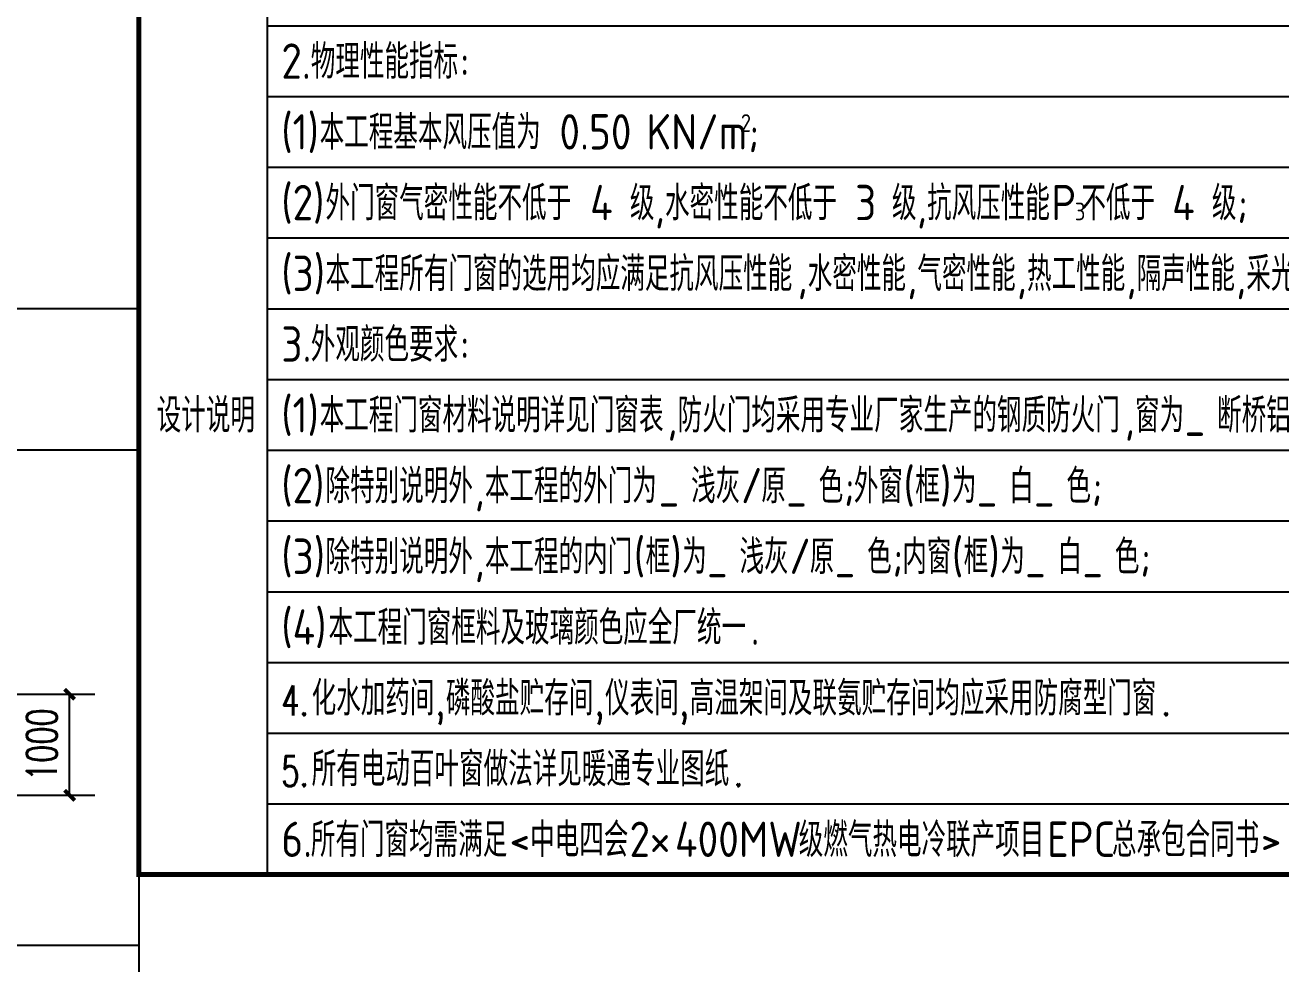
# Model space of a CAD drawing. Extents: x -59142 to 322364, y -122476 to 91021.
# Drawn here: x 104424 to 116850, y -45823 to -36533 of the extents above; entities that cross this region are included whole.
import ezdxf

# ---------------------------------------------------------------- set-up
doc = ezdxf.new("R2010")
doc.units = 0
doc.header["$LTSCALE"] = 1000
doc.header["$MEASUREMENT"] = 0
for name, color, linetype in [('PUB_DIM', 3, 'Continuous'), ('PUB_TAB', 7, 'Continuous'), ('WALL', 255, 'Continuous')]:
    doc.layers.add(name, color=color, linetype=linetype)
doc.styles.add('_TCH_DIM_T3', font='SIMPLEX', dxfattribs={"width": 0.705882, "bigfont": 'GBCBIG'})
doc.styles.add('_TCH_WDTABLE', font='SIMPLEX', dxfattribs={"bigfont": 'GBCBIG'})
doc.styles.get("Standard").update_dxf_attribs({"font": 'gbenor.shx', "bigfont": 'gbcbig.shx'})
doc.dimstyles.new('_TCH_ARCH&&100', dxfattribs={"dimtxt": 297.5, "dimasz": 100, "dimexe": 250, "dimexo": 300, "dimgap": 126.25, "dimtad": 1, "dimdec": 0, "dimzin": 0, "dimdsep": 46, "dimtxsty": '_TCH_DIM_T3', "dimblk": 'ARCHTICK', "dimcen": 0.09, "dimazin": 2, "dimtfac": 1, "dimtdec": 0, "dimtix": 1, "dimtmove": 2, "dimatfit": 3, "dimfxl": 1, "dimtolj": 1, "dimtzin": 0, "dimarcsym": 0})

# ---------------------------------------------------------------- blocks, each defined once
blk = doc.blocks.new('_ArchTick')
at = {"color": 0, "linetype": 'ByBlock', "const_width": 0.4}
blk.add_lwpolyline([(-0.5, -0.5), (0.5, 0.5)], dxfattribs=at)
blk = doc.blocks.new('*D161')
at = {"layer": 'Defpoints', "color": 0, "transparency": 16777216}
for p in [(103999, -43154), (104865, -43154), (103999, -44154)]:
    blk.add_point(p, dxfattribs=at)
at = {"layer": 'PUB_DIM', "color": 0, "lineweight": -2, "transparency": 16777216}
for p, q in [((104299, -43154), (105115, -43154)), ((104865, -44154), (104865, -43154)), ((104299, -44154), (105115, -44154))]:
    blk.add_line(p, q, dxfattribs=at)
at = {"layer": 'PUB_DIM', "color": 0, "lineweight": -2, "transparency": 16777216, "xscale": 100, "yscale": 100, "zscale": 100}
for p, rotation in [((104865, -43154), 90), ((104865, -44154), 270)]:
    blk.add_blockref('_ArchTick', p, dxfattribs=dict(at, rotation=rotation))
at = {"layer": 'PUB_DIM', "color": 0, "transparency": 16777216, "insert": (104590, -43654), "char_height": 297.5, "attachment_point": 5, "rotation": 90, "style": '_TCH_DIM_T3'}
blk.add_mtext('\\A1;1000', dxfattribs=at)

msp = doc.modelspace()

# ---------------------------------------------------------------- linework, layer by layer
at = {"layer": 'PUB_TAB', "const_width": 50}
msp.add_lwpolyline([(105549, -44939.5), (123217.5, -44939.5), (123217.5, -13839.5), (105549, -13839.5)], close=True, dxfattribs=at)
at = {"layer": 'PUB_TAB'}
for points in [[(106819.5, -14839.5), (106819.5, -44939.5)], [(106819.5, -36539.5), (123217.5, -36539.5)], [(106819.5, -37239.5), (123217.5, -37239.5)], [(106819.5, -37939.5), (123217.5, -37939.5)], [(106819.5, -38639.5), (123217.5, -38639.5)], [(106819.5, -39339.5), (123217.5, -39339.5)], [(106819.5, -40039.5), (123217.5, -40039.5)], [(106819.5, -40739.5), (123217.5, -40739.5)], [(106819.5, -41439.5), (123217.5, -41439.5)], [(106819.5, -42139.5), (123217.5, -42139.5)], [(106819.5, -42839.5), (123217.5, -42839.5)], [(106819.5, -43539.5), (123217.5, -43539.5)], [(106819.5, -44239.5), (123217.5, -44239.5)]]:
    msp.add_lwpolyline(points, dxfattribs=at)
at = {"layer": 'WALL'}
for p, q in [((105549, -13839.5), (105549, -47039.5)), ((105549, -39339.5), (78621, -39339.5)), ((105549, -40739.5), (78621, -40739.5)), ((105549, -45639.5), (92217.5, -45639.5))]:
    msp.add_line(p, q, dxfattribs=at)

# ---------------------------------------------------------------- texts
at = {"layer": 'PUB_TAB'}
for s, height, p in [('2.', 350, (106959.5, -37064.5)), ('物理性能指标', 337.59, (107251.2, -37064.5)), (':', 350, (108725.7, -37064.5)), ('(1)', 350, (106959.5, -37764.5)), ('本工程基本风压值为', 337.59, (107338.7, -37764.5)), ('0.50', 350, (109710.8, -37764.5)), ('KN/m', 350, (110571.2, -37764.5)), ('2', 175, (111506, -37589.5)), (';', 350, (111576.8, -37764.5)), ('(2)', 350, (106959.5, -38464.5)), ('外门窗气密性能不低于', 337.59, (107397, -38464.5)), ('4', 350, (110014.9, -38464.5)), ('级', 337.6, (110408.7, -38464.5)), ('水密性能不低于', 337.59, (110756.5, -38464.5)), ('3', 350, (112637.1, -38464.5)), ('级', 337.6, (113001.7, -38464.5)), ('抗风压性能', 337.59, (113349.5, -38464.5)), ('P', 350, (114578.3, -38464.5)), ('不低于', 337.59, (114876, -38464.5)), ('4', 350, (115773.6, -38464.5)), ('级', 337.6, (116167.4, -38464.5)), (';', 350, (116413.1, -38464.5)), ('3', 175, (114811.6, -38464.5)), (',', 350, (110654.4, -38464.5)), (',', 350, (113247.4, -38464.5)), ('(3)', 350, (106959.5, -39164.5)), ('本工程所有门窗的选用均应满足抗风压性能', 337.589, (107397, -39164.5)), ('水密性能', 337.59, (112168.3, -39164.5)), ('气密性能', 337.59, (113253.3, -39164.5)), ('热工性能', 337.59, (114338.4, -39164.5)), ('隔声性能', 337.59, (115423.5, -39164.5)), ('采光性能', 337.59, (116508.5, -39164.5)), (',', 350, (112066.2, -39164.5)), (',', 350, (113151.3, -39164.5)), (',', 350, (114236.3, -39164.5)), (',', 350, (115321.4, -39164.5)), (',', 350, (116406.4, -39164.5)), ('3.', 350, (106959.5, -39864.5)), ('外观颜色要求', 337.59, (107251.2, -39864.5)), (':', 350, (108725.7, -39864.5)), ('(1)', 350, (106959.5, -40564.5)), ('本工程门窗材料说明详见门窗表', 337.589, (107338.7, -40564.5)), ('防火门均采用专业厂家生产的钢质防火门', 337.589, (110881.2, -40564.5)), ('窗为', 337.59, (115406.7, -40564.5)), ('断桥铝合金', 337.59, (116219, -40564.5)), (',', 350, (110779.1, -40564.5)), (',', 350, (115304.6, -40564.5)), ('_', 350, (115898.2, -40564.5)), ('(2)', 350, (106959.5, -41264.5)), ('(', 350, (113116.2, -41264.5)), (')', 350, (113478.6, -41264.5)), ('除特别说明外', 337.59, (107397, -41264.5)), ('本工程的外门为', 337.59, (108973.6, -41264.5)), ('浅灰', 337.59, (111014.6, -41264.5)), ('/', 350, (111506.1, -41264.5)), ('原', 337.6, (111710.3, -41264.5)), ('色', 337.6, (112276.9, -41264.5)), ('外窗', 337.59, (112624.7, -41264.5)), ('框', 337.6, (113232.9, -41264.5)), ('为', 337.6, (113595.3, -41264.5)), ('白', 337.6, (114161.9, -41264.5)), ('色', 337.6, (114728.4, -41264.5)), (';', 350, (112522.6, -41264.5)), (';', 350, (114974.2, -41264.5)), (',', 350, (108871.5, -41264.5)), ('_', 350, (110693.8, -41264.5)), ('_', 350, (111956, -41264.5)), ('_', 350, (113841, -41264.5)), ('_', 350, (114407.6, -41264.5)), ('(3)', 350, (106959.5, -41964.5)), ('除特别说明外', 337.59, (107397, -41964.5)), ('本工程的内门', 337.59, (108973.6, -41964.5)), ('(', 350, (110448.1, -41964.5)), ('框', 337.6, (110564.7, -41964.5)), (')', 350, (110810.5, -41964.5)), ('为', 337.6, (110927.1, -41964.5)), ('浅灰', 337.59, (111493.7, -41964.5)), ('/', 350, (111985.2, -41964.5)), ('原', 337.6, (112189.4, -41964.5)), ('色', 337.6, (112756, -41964.5)), ('内窗', 337.59, (113103.8, -41964.5)), ('(', 350, (113595.3, -41964.5)), ('框', 337.6, (113711.9, -41964.5)), (')', 350, (113957.7, -41964.5)), ('为', 337.6, (114074.4, -41964.5)), ('白', 337.6, (114640.9, -41964.5)), ('色', 337.6, (115207.5, -41964.5)), (';', 350, (113001.7, -41964.5)), (';', 350, (115453.3, -41964.5)), (',', 350, (108871.5, -41964.5)), ('_', 350, (111172.9, -41964.5)), ('_', 350, (112435.1, -41964.5)), ('_', 350, (114320.1, -41964.5)), ('_', 350, (114886.7, -41964.5)), ('(4)', 350, (106959.5, -42664.5)), ('本工程门窗框料及玻璃颜色应全厂统一', 337.589, (107426.2, -42664.5)), ('.', 350, (111603.9, -42664.5)), ('6.', 350, (106959.5, -44764.5)), ('所有门窗均需满足', 337.59, (107251.2, -44764.5)), ('中电四会', 337.59, (109421.3, -44764.5)), ('2', 350, (110404.3, -44764.5)), ('400MW', 350, (110854.2, -44764.5)), ('级燃气热电冷联产项目', 337.59, (112079.2, -44764.5)), ('EPC', 350, (114536.7, -44764.5)), ('总承包合同书', 337.59, (115178.3, -44764.5)), ('<', 350, (109217.2, -44764.5)), ('×', 337.6, (110608.5, -44764.5)), ('>', 350, (116652.8, -44764.5))]:
    msp.add_text(s, height=height, dxfattribs=at).set_placement(p)
at = {"layer": 'PUB_TAB', "style": '_TCH_WDTABLE'}
for s, height, p in [('设计说明', 337.59, (105726.3, -40564.5)), ('化水加药间', 337.59, (107259.5, -43364.5)), ('磷酸盐贮存间', 337.59, (108588.3, -43364.5)), ('仪表间', 337.59, (110162.7, -43364.5)), ('高温架间及联氨贮存间均应采用防腐型门窗', 337.589, (111000, -43364.5)), ('所有电动百叶窗做法详见暖通专业图纸', 337.589, (107259.5, -44064.5))]:
    msp.add_text(s, height=height, dxfattribs=at).set_placement(p)
at = {"layer": 'PUB_TAB', "style": '_TCH_WDTABLE', "width": 0.705882}
for s, p in [('4.', (106959.5, -43364.5)), (',', (108488.3, -43364.5)), (',', (110062.7, -43364.5)), (',', (110900, -43364.5)), ('.', (115669.1, -43364.5)), ('5.', (106959.5, -44064.5)), ('.', (111437.2, -44064.5))]:
    msp.add_text(s, height=297.5, dxfattribs=at).set_placement(p)

# ---------------------------------------------------------------- dimensions: what is measured, and where the dimension line sits
at = {"layer": 'PUB_DIM'}
dim = msp.add_aligned_dim(p1=(103998.9, -44154.4), p2=(103998.9, -43154.4), distance=-865.7, dimstyle='_TCH_ARCH&&100', dxfattribs=at)
dim.commit()
dim.dimension.update_dxf_attribs({"geometry": '*D161', "text_midpoint": (104589.6, -43654.4)})

doc.saveas('drawing.dxf')
